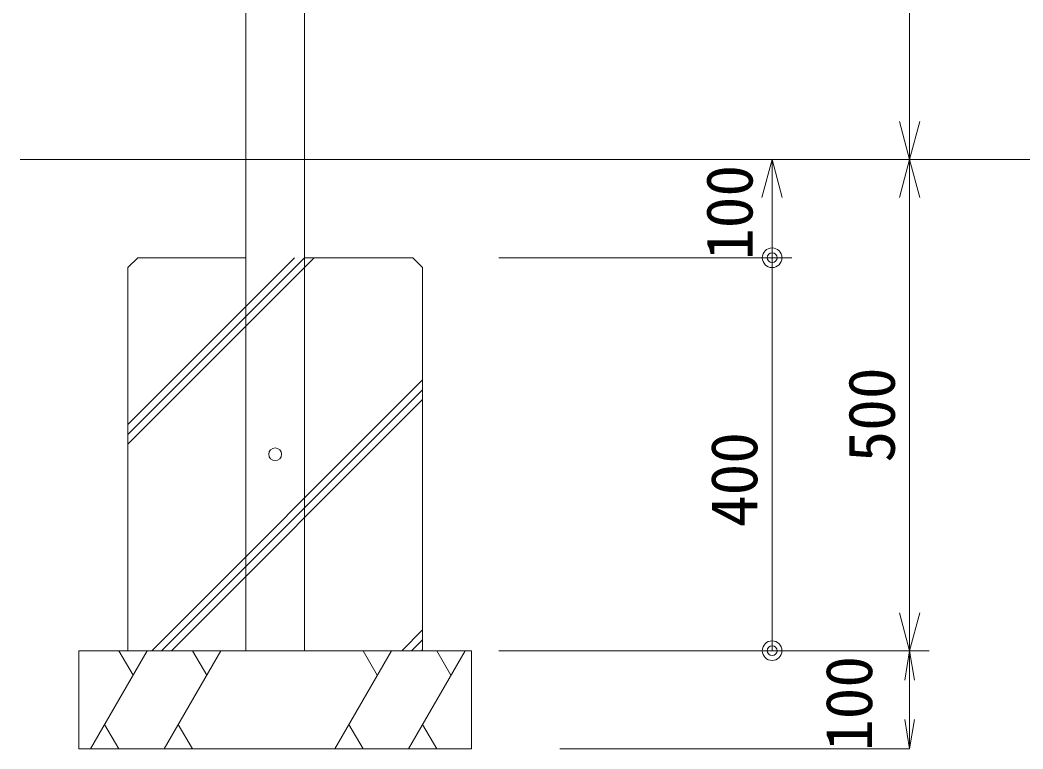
# Model space of a CAD drawing. Units: millimetres at full size, sheet at 1:30; details may follow other scales. Extents: x 19346 to 27561, y 3588 to 9188.
# Drawn here: x 24782 to 25803, y 5898 to 6640 of the extents above; entities that cross this region are included whole.
import ezdxf
from ezdxf.enums import TextEntityAlignment as Align

# ---------------------------------------------------------------- set-up
doc = ezdxf.new("R2010")
doc.units = ezdxf.units.MM
doc.header["$LTSCALE"] = 30.0003
for name, color, linetype, lineweight in [('_0-0_', 7, 'Continuous', 13), ('ハッチ', 4, 'Continuous', 13), ('寸法', 1, 'Continuous', 13), ('本体', 7, 'Continuous', 13)]:
    doc.layers.add(name, color=color, linetype=linetype, lineweight=lineweight)
doc.styles.add('ＭＳ ゴシック', font='')
doc.styles.get('ＭＳ ゴシック').set_extended_font_data('MS Gothic')

msp = doc.modelspace()

# ---------------------------------------------------------------- hatches: boundary and pattern name
at = {"layer": 'ハッチ'}
h = msp.add_hatch(dxfattribs=at)
h.set_pattern_fill('USER', color=256, style=0, pattern_type=2)
h.set_pattern_definition([(45, (-3851.99, -878.56), (-127.2792, 127.2792), []), (45, (-3841.99, -878.56), (-127.2792, 127.2792), []), (45, (-3831.99, -878.56), (-127.2792, 127.2792), [])])
h.paths.add_polyline_path([(24891.85, 6397.57), (24891.85, 5997.57), (25191.85, 5997.57), (25191.85, 6397.57)])

# ---------------------------------------------------------------- linework, layer by layer
at = {"layer": '_0-0_', "color": 1}
for p, q in [((25331.85, 5997.57), (25687.86, 5997.57)), ((25682.86, 5967.57), (25687.86, 5997.57)), ((25692.86, 5967.57), (25687.86, 5997.57)), ((25687.86, 5997.57), (25687.86, 5967.57)), ((25687.86, 5967.57), (25687.86, 5927.57)), ((25682.86, 5927.57), (25687.86, 5897.57)), ((25692.86, 5927.57), (25687.86, 5897.57)), ((25687.86, 5897.57), (25687.86, 5927.57)), ((25331.85, 5897.57), (25687.86, 5897.57))]:
    msp.add_line(p, q, dxfattribs=at)
at = {"layer": 'ハッチ'}
for p, q in [((24853.8, 5897.57), (24911.54, 5997.57)), ((24897.1, 5972.57), (24882.67, 5997.57)), ((24928.8, 5897.57), (24986.54, 5997.57)), ((24972.1, 5972.57), (24957.67, 5997.57)), ((25160.17, 5997.57), (25102.43, 5897.57)), ((25131.3, 5997.57), (25145.74, 5972.57)), ((25235.17, 5997.57), (25177.43, 5897.57)), ((25206.3, 5997.57), (25220.74, 5972.57)), ((24882.67, 5897.57), (24868.24, 5922.57)), ((24957.67, 5897.57), (24943.24, 5922.57)), ((25116.87, 5922.57), (25131.3, 5897.57)), ((25191.87, 5922.57), (25206.3, 5897.57))]:
    msp.add_line(p, q, dxfattribs=at)
at = {"layer": '寸法'}
for p, q in [((25687.86, 6497.57), (25687.86, 7197.57)), ((25687.86, 6497.57), (25677.51, 6536.21)), ((25687.86, 6497.57), (25687.86, 6537.57)), ((25687.86, 6497.57), (25698.21, 6536.21)), ((25317.86, 6497.57), (25707.86, 6497.57)), ((25547.86, 6497.57), (25537.51, 6458.93)), ((25547.86, 6397.57), (25547.86, 6497.57)), ((25547.86, 6497.57), (25547.86, 6457.57)), ((25547.86, 6497.57), (25558.21, 6458.93)), ((25687.86, 6497.57), (25677.51, 6458.93)), ((25687.86, 5997.57), (25687.86, 6497.57)), ((25687.86, 6497.57), (25687.86, 6457.57)), ((25687.86, 6497.57), (25698.21, 6458.93)), ((25547.86, 6397.57), (25547.86, 6417.57)), ((25269.47, 6397.57), (25567.86, 6397.57)), ((25547.86, 6007.57), (25547.86, 6397.57)), ((25687.86, 5997.57), (25677.51, 6036.21)), ((25687.86, 5997.57), (25687.86, 6037.57)), ((25687.86, 5997.57), (25698.21, 6036.21)), ((25547.86, 5997.57), (25547.86, 6017.57)), ((25269.47, 5997.57), (25707.86, 5997.57))]:
    msp.add_line(p, q, dxfattribs=at)
for centre, radius in [((25547.86, 6397.57), 10), ((25547.86, 6397.57), 5), ((25547.86, 5997.57), 10), ((25547.86, 5997.57), 5)]:
    msp.add_circle(centre, radius, dxfattribs=at)
at = {"layer": '本体'}
for p, q in [((25011.85, 5997.57), (25011.85, 7197.57)), ((25071.85, 7197.57), (25071.85, 5997.57)), ((26618.54, 6497.57), (24782.1, 6497.57)), ((25071.85, 5997.57), (25011.85, 5997.57))]:
    msp.add_line(p, q, dxfattribs=at)
msp.add_lwpolyline([(25011.85, 6397.57), (24901.85, 6397.57), (24891.85, 6387.57), (24891.85, 5997.57), (25191.85, 5997.57), (25191.85, 6387.57), (25181.85, 6397.57), (25071.85, 6397.57)], dxfattribs=at)
msp.add_lwpolyline([(24841.85, 5997.57), (24841.85, 5897.57), (25241.85, 5897.57), (25241.85, 5997.57)], close=True, dxfattribs=at)
msp.add_circle((25041.85, 6197.57), 6.5, dxfattribs=at)

# ---------------------------------------------------------------- texts
at = {"layer": '_0-0_', "color": 3, "style": 'ＭＳ ゴシック'}
msp.add_text('100', height=47.47, rotation=90, dxfattribs=at).set_placement((25625.9, 5943.81), align=Align.MIDDLE_CENTER)
at = {"layer": '寸法', "color": 3, "style": 'ＭＳ ゴシック'}
msp.add_text('100', height=47.47, rotation=90, dxfattribs=at).set_placement((25542.17, 6492.1), align=Align.BOTTOM_RIGHT)
for s, p in [('500', (25686.96, 6189.12)), ('400', (25546.96, 6123.32))]:
    msp.add_text(s, height=47.47, rotation=90, dxfattribs=at).set_placement(p, align=Align.BOTTOM_LEFT)

doc.saveas('drawing.dxf')
